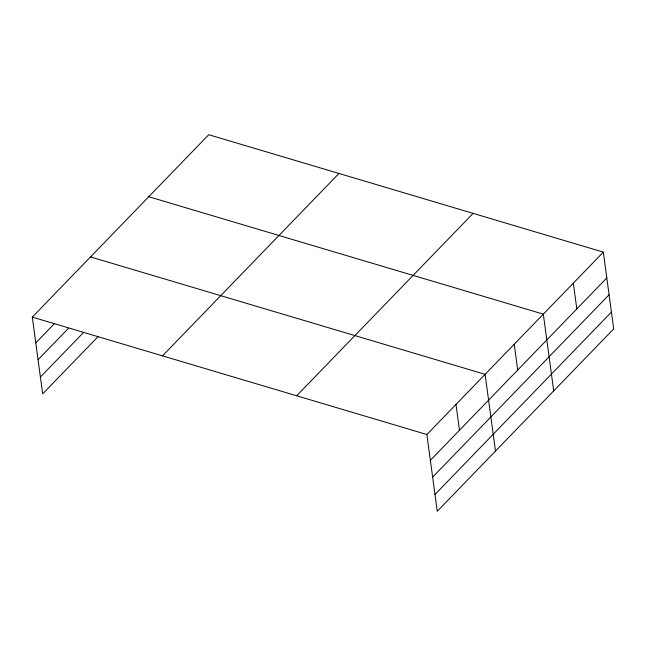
<?xml version="1.0" encoding="UTF-8"?>
<svg xmlns="http://www.w3.org/2000/svg" width="646" height="646" viewBox="0 0 646 646"><rect width="100%" height="100%" fill="white"/><g stroke="black" fill="none" stroke-linecap="round" stroke-linejoin="round"><path stroke-width="0.97" d="M98.135 336.55L42.676 393.874L32.3 317.113L208.747 134.715L603.324 252.126L613.7 328.887L437.253 511.285L426.877 434.524L603.324 252.126M35.788 342.905L54.506 323.557M38.066 359.725L68.565 328.2M40.407 377.054L83.382 332.625M162.509 355.857L338.956 173.459M296.667 395.78L473.114 213.382M430.365 460.323L606.812 277.925M432.634 477.144L609.081 294.746M434.984 494.473L611.423 312.066M148.758 196.731L543.326 314.142L553.711 390.903M90.529 256.922L485.106 374.333L495.482 451.094M32.3 317.113L426.877 434.524M573.325 283.134L576.813 308.933M514.216 344.237L517.704 370.037M455.987 404.428L459.476 430.228"/></g></svg>
